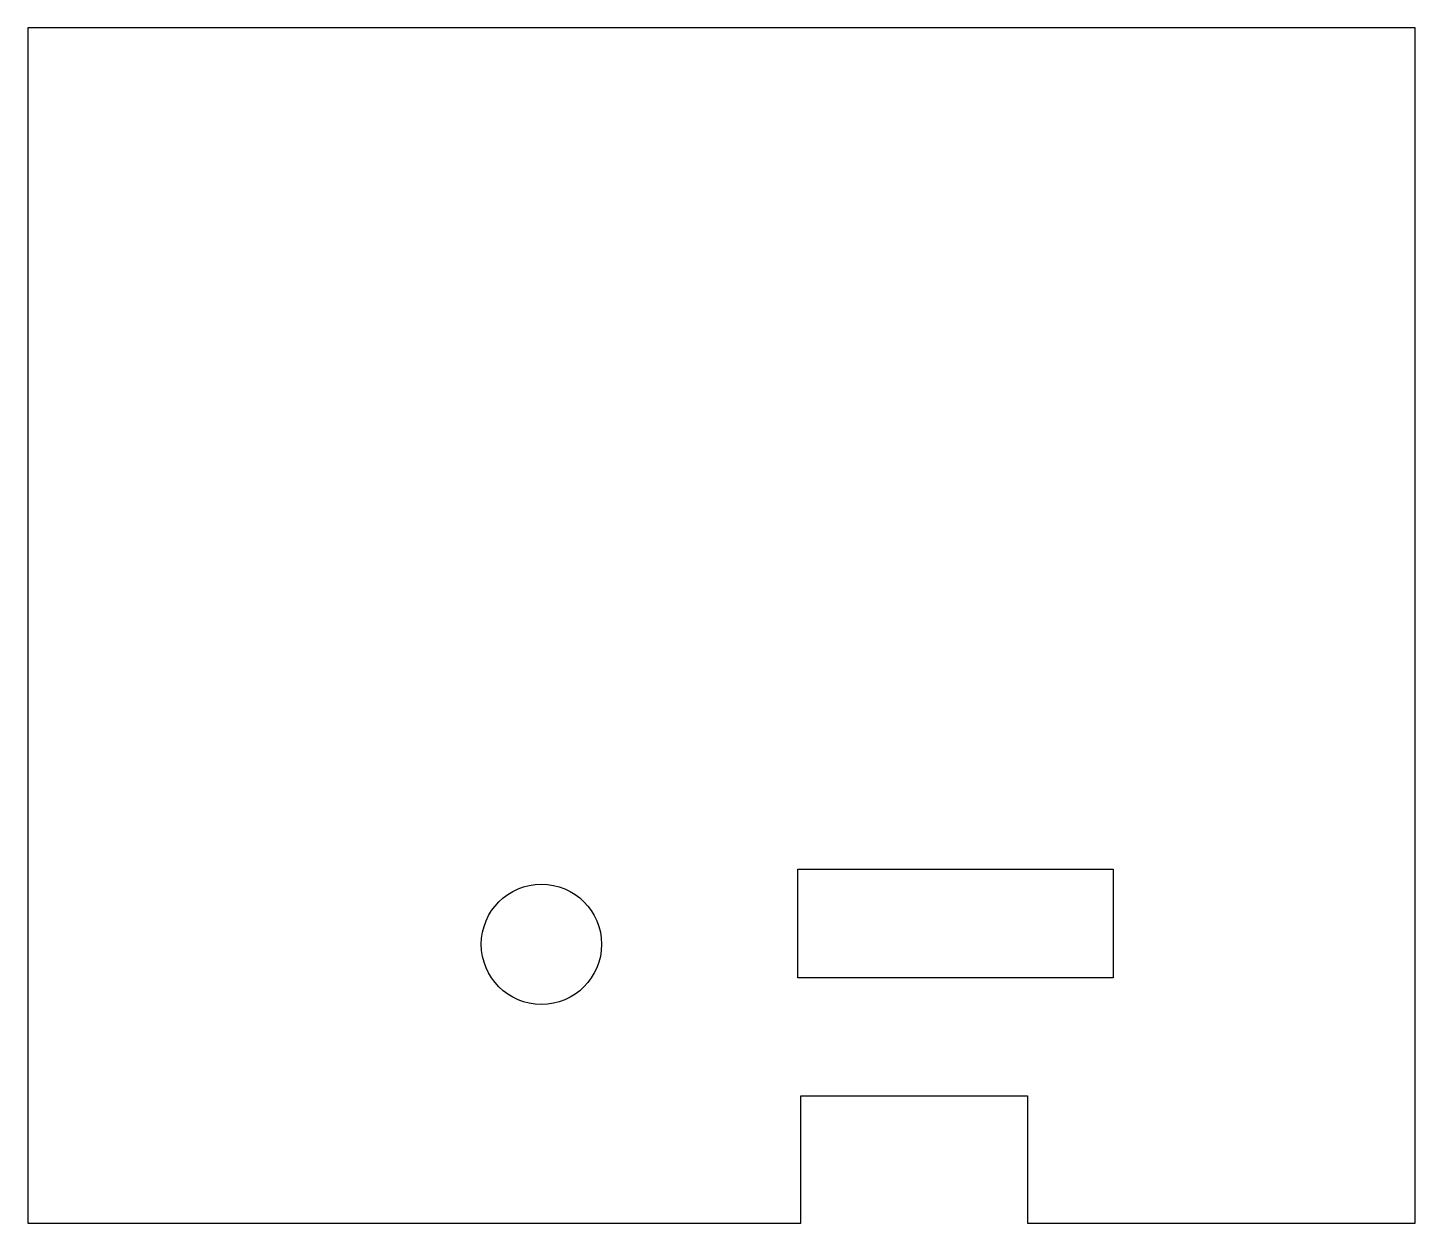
# Model space of a CAD drawing. Header units: millimetres. Extents: x 0 to 130, y 0 to 112.
import ezdxf

# ---------------------------------------------------------------- set-up
doc = ezdxf.new("R2010")
doc.units = ezdxf.units.MM
doc.layers.add('CUT', color=7, linetype='Continuous')

msp = doc.modelspace()

# ---------------------------------------------------------------- linework, layer by layer
at = {"layer": 'CUT'}
for p, q in [((129.68, 111.72), (0, 111.72)), ((0, 111.72), (0, 0)), ((129.68, 0), (129.68, 111.72)), ((71.97, 22.93), (71.97, 33.08)), ((71.97, 33.08), (101.46, 33.08)), ((101.46, 33.08), (101.46, 22.93)), ((101.46, 22.93), (71.97, 22.93)), ((72.27, 0), (72.27, 11.92)), ((72.27, 11.92), (93.44, 11.92)), ((93.44, 11.92), (93.44, 0)), ((0, 0), (72.27, 0)), ((93.44, 0), (129.68, 0))]:
    msp.add_line(p, q, dxfattribs=at)
msp.add_circle((48.01, 26.07), 5.62, dxfattribs=at)

doc.saveas('drawing.dxf')
